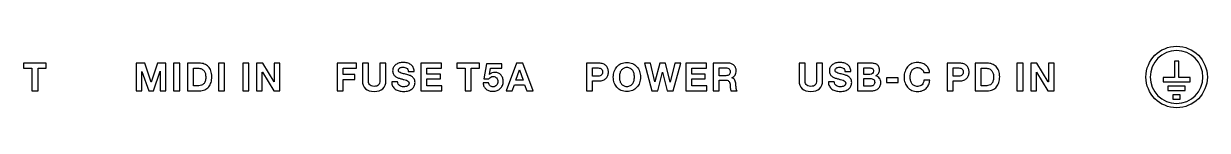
# Model space of a CAD drawing. Header units: millimetres. Extents: x -172 to 211, y 60 to 70.
# Drawn here: x 18.3 to 211, y 60.2 to 70.2 of the extents above; entities that cross this region are included whole.
import ezdxf

# ---------------------------------------------------------------- set-up
doc = ezdxf.new("R2010")
doc.units = ezdxf.units.MM
doc.layers.add('CUT', color=7, linetype='Continuous')

msp = doc.modelspace()

# ---------------------------------------------------------------- linework, layer by layer
at = {"layer": 'CUT'}
for points in [[(19.63, 66.67), (19.63, 63), (20.62, 63), (20.62, 66.67), (21.97, 66.67), (21.97, 67.5), (18.28, 67.5), (18.28, 66.67), (19.63, 66.67)], [(36.6, 67.5), (36.6, 63), (37.52, 63), (37.52, 66.16), (37.54, 66.16), (38.64, 63), (39.4, 63), (40.5, 66.19), (40.52, 66.19), (40.52, 63), (41.44, 63), (41.44, 67.5), (40.05, 67.5), (39.05, 64.41), (39.04, 64.41), (37.99, 67.5), (36.6, 67.5)], [(42.69, 67.5), (42.69, 63), (43.68, 63), (43.68, 67.5), (42.69, 67.5)], [(44.93, 67.5), (44.93, 63), (46.87, 63)], [(46.87, 67.5), (44.93, 67.5)], [(49.98, 67.5), (49.98, 63), (50.97, 63), (50.97, 67.5), (49.98, 67.5)], [(53.97, 67.5), (53.97, 63), (54.96, 63), (54.96, 67.5), (53.97, 67.5)], [(56.2, 67.5), (56.2, 63), (57.13, 63), (57.13, 66.01), (57.14, 66.01), (59.01, 63), (60, 63), (60, 67.5), (59.08, 67.5), (59.08, 64.48), (59.06, 64.48), (57.19, 67.5), (56.2, 67.5)], [(69.32, 67.5), (69.32, 63), (70.31, 63), (70.31, 64.86), (72.2, 64.86), (72.2, 65.63), (70.31, 65.63), (70.31, 66.67), (72.49, 66.67), (72.49, 67.5), (69.32, 67.5)], [(74.41, 64.7), (74.41, 67.5), (73.42, 67.5), (73.42, 64.7)], [(77.26, 64.7), (77.26, 67.5), (76.27, 67.5), (76.27, 64.7)], [(82.95, 67.5), (82.95, 63), (86.37, 63), (86.37, 63.83), (83.94, 63.83), (83.94, 64.93), (86.12, 64.93), (86.12, 65.7), (83.94, 65.7), (83.94, 66.67), (86.32, 66.67), (86.32, 67.5), (82.95, 67.5)], [(90.16, 66.67), (90.16, 63), (91.15, 63), (91.15, 66.67), (92.5, 66.67), (92.5, 67.5), (88.82, 67.5), (88.82, 66.67), (90.16, 66.67)], [(98.51, 67.5), (96.81, 63), (97.8, 63), (98.16, 64), (99.84, 64), (100.18, 63), (101.21, 63), (99.52, 67.5), (98.51, 67.5)], [(109.88, 67.5), (109.88, 63), (110.87, 63), (110.87, 64.61), (111.91, 64.61)], [(111.91, 67.5), (109.88, 67.5)], [(124.03, 63), (125.24, 67.5), (124.27, 67.5), (123.53, 64.4), (123.52, 64.4), (122.75, 67.5), (121.83, 67.5), (121.04, 64.44), (121.03, 64.44), (120.32, 67.5), (119.33, 67.5), (120.52, 63), (121.52, 63), (122.27, 66.06), (122.29, 66.06), (123.05, 63), (124.03, 63)], [(126.07, 67.5), (126.07, 63), (129.49, 63), (129.49, 63.83), (127.06, 63.83), (127.06, 64.93), (129.24, 64.93), (129.24, 65.7), (127.06, 65.7), (127.06, 66.67), (129.44, 66.67), (129.44, 67.5), (126.07, 67.5)], [(130.54, 67.5), (130.54, 63), (131.53, 63), (131.53, 64.76), (132.52, 64.76)], [(132.96, 67.5), (130.54, 67.5)], [(145.5, 64.7), (145.5, 67.5), (144.51, 67.5), (144.51, 64.7)], [(148.35, 64.7), (148.35, 67.5), (147.36, 67.5), (147.36, 64.7)], [(154.04, 67.5), (154.04, 63), (156.22, 63)], [(156.16, 67.5), (154.04, 67.5)], [(168.6, 67.5), (168.6, 63), (169.59, 63), (169.59, 64.61), (170.63, 64.61)], [(170.63, 67.5), (168.6, 67.5)], [(173.18, 67.5), (173.18, 63), (175.13, 63)], [(175.13, 67.5), (173.18, 67.5)], [(179.99, 67.5), (179.99, 63), (180.97, 63), (180.97, 67.5), (179.99, 67.5)], [(182.22, 67.5), (182.22, 63), (183.15, 63), (183.15, 66.01), (183.16, 66.01), (185.03, 63), (186.02, 63), (186.02, 67.5), (185.1, 67.5), (185.1, 64.48), (185.08, 64.48), (183.21, 67.5), (182.22, 67.5)], [(205.62, 65.15), (203.77, 65.15), (203.77, 64.45), (208.18, 64.45), (208.18, 65.15), (206.32, 65.15), (206.32, 67.85), (205.62, 67.85), (205.62, 65.15)], [(45.92, 63.83), (45.92, 66.67), (46.62, 66.67)], [(80.88, 66.16), (81.84, 66.16)], [(96.11, 66.67), (96.11, 67.41), (93.65, 67.41), (93.22, 64.97), (94.02, 64.97)], [(94.13, 65.66), (94.12, 65.67), (94.29, 66.67), (96.11, 66.67)], [(98.41, 64.74), (99, 66.39), (99.01, 66.39), (99.58, 64.74), (98.41, 64.74)], [(110.87, 65.38), (110.87, 66.73), (111.64, 66.73)], [(131.53, 65.46), (131.53, 66.73), (132.61, 66.73)], [(151.97, 66.16), (152.93, 66.16)], [(155.03, 65.68), (155.03, 66.73), (155.96, 66.73)], [(156.04, 65.68), (155.03, 65.68)], [(164.8, 65.99), (165.76, 65.99)], [(169.59, 65.38), (169.59, 66.73), (170.36, 66.73)], [(174.17, 63.83), (174.17, 66.67), (174.88, 66.67)], [(46.8, 63.83), (45.92, 63.83)], [(79.16, 64.49), (78.2, 64.49)], [(93.97, 64.31), (93.08, 64.31)], [(111.64, 65.38), (110.87, 65.38)], [(132.61, 65.46), (131.53, 65.46)], [(133.57, 65.12), (133.57, 65.13)], [(150.25, 64.49), (149.29, 64.49)], [(155.03, 63.77), (155.03, 65), (156.11, 65)], [(156.09, 63.77), (155.03, 63.77)], [(158.76, 65.11), (158.76, 64.34), (160.66, 64.34), (160.66, 65.11), (158.76, 65.11)], [(165.8, 64.73), (164.84, 64.73)], [(170.36, 65.38), (169.59, 65.38)], [(175.06, 63.83), (174.17, 63.83)], [(204.57, 63.05), (207.38, 63.05), (207.38, 63.75), (204.57, 63.75), (204.57, 63.05)], [(133.42, 63), (134.41, 63)], [(205.38, 61.65), (206.57, 61.65), (206.57, 62.35), (205.38, 62.35), (205.38, 61.65)]]:
    msp.add_lwpolyline(points, dxfattribs=at)
for points, knots in [([(210.98, 65.25), (210.98, 68.01), (208.74, 70.25), (205.98, 70.25), (203.21, 70.25), (200.98, 68.01), (200.98, 65.25), (200.98, 62.49), (203.21, 60.25), (205.98, 60.25), (208.74, 60.25), (210.98, 62.49), (210.98, 65.25)], [0, 0, 0, 0, 1, 1, 1, 2, 2, 2, 3, 3, 3, 4, 4, 4, 4]), ([(205.98, 60.95), (203.6, 60.95), (201.68, 62.88), (201.68, 65.25), (201.68, 67.62), (203.6, 69.55), (205.98, 69.55), (208.35, 69.55), (210.27, 67.62), (210.27, 65.25), (210.27, 62.88), (208.35, 60.95), (205.98, 60.95)], [0, 0, 0, 0, 1, 1, 1, 2, 2, 2, 3, 3, 3, 4, 4, 4, 4]), ([(46.87, 63), (47.21, 63), (47.51, 63.06), (47.77, 63.17), (48.02, 63.29), (48.23, 63.45), (48.4, 63.65), (48.57, 63.85), (48.7, 64.09), (48.79, 64.37), (48.87, 64.64), (48.91, 64.95), (48.91, 65.28), (48.91, 65.65), (48.86, 65.97), (48.76, 66.25), (48.65, 66.53), (48.51, 66.76), (48.33, 66.95), (48.15, 67.13), (47.93, 67.27), (47.68, 67.36), (47.43, 67.45), (47.16, 67.5), (46.87, 67.5)], [0, 0, 0, 0, 1, 1, 1, 2, 2, 2, 3, 3, 3, 4, 4, 4, 5, 5, 5, 6, 6, 6, 7, 7, 7, 8, 8, 8, 8]), ([(81.84, 66.16), (81.84, 66.42), (81.79, 66.64), (81.69, 66.82), (81.59, 67.01), (81.46, 67.16), (81.29, 67.27), (81.12, 67.39), (80.93, 67.48), (80.71, 67.53), (80.5, 67.58), (80.27, 67.61), (80.04, 67.61), (79.83, 67.61), (79.63, 67.58), (79.43, 67.53), (79.23, 67.47), (79.05, 67.39), (78.89, 67.27), (78.73, 67.16), (78.6, 67.02), (78.5, 66.85), (78.4, 66.68), (78.35, 66.48), (78.35, 66.25), (78.35, 66.04), (78.39, 65.86), (78.47, 65.72), (78.55, 65.57), (78.65, 65.45), (78.78, 65.36), (78.9, 65.26), (79.04, 65.18), (79.2, 65.12), (79.36, 65.06), (79.53, 65.01), (79.7, 64.97)], [0, 0, 0, 0, 1, 1, 1, 2, 2, 2, 3, 3, 3, 4, 4, 4, 5, 5, 5, 6, 6, 6, 7, 7, 7, 8, 8, 8, 9, 9, 9, 10, 10, 10, 11, 11, 11, 12, 12, 12, 12]), ([(111.91, 64.61), (112.19, 64.61), (112.43, 64.65), (112.63, 64.74), (112.83, 64.82), (112.99, 64.93), (113.11, 65.06), (113.24, 65.2), (113.33, 65.35), (113.38, 65.52), (113.44, 65.7), (113.47, 65.88), (113.47, 66.06), (113.47, 66.24), (113.44, 66.42), (113.38, 66.59), (113.33, 66.76), (113.24, 66.92), (113.11, 67.05), (112.99, 67.19), (112.83, 67.3), (112.63, 67.38), (112.43, 67.46), (112.19, 67.5), (111.91, 67.5)], [0, 0, 0, 0, 1, 1, 1, 2, 2, 2, 3, 3, 3, 4, 4, 4, 5, 5, 5, 6, 6, 6, 7, 7, 7, 8, 8, 8, 8]), ([(114.27, 65.23), (114.27, 64.9), (114.32, 64.6), (114.42, 64.31), (114.52, 64.03), (114.67, 63.78), (114.86, 63.57), (115.04, 63.36), (115.28, 63.2), (115.55, 63.08), (115.83, 62.96), (116.14, 62.9), (116.48, 62.9), (116.83, 62.9), (117.14, 62.96), (117.41, 63.08), (117.69, 63.2), (117.92, 63.36), (118.11, 63.57), (118.3, 63.78), (118.44, 64.03), (118.54, 64.31), (118.64, 64.6), (118.69, 64.9), (118.69, 65.23), (118.69, 65.57), (118.64, 65.88), (118.54, 66.17), (118.44, 66.45), (118.3, 66.71), (118.11, 66.92), (117.92, 67.13), (117.69, 67.3), (117.41, 67.42), (117.14, 67.55), (116.83, 67.61), (116.48, 67.61), (116.14, 67.61), (115.83, 67.55), (115.55, 67.42), (115.28, 67.3), (115.04, 67.13), (114.86, 66.92), (114.67, 66.71), (114.52, 66.45), (114.42, 66.17), (114.32, 65.88), (114.27, 65.57), (114.27, 65.23)], [0, 0, 0, 0, 1, 1, 1, 2, 2, 2, 3, 3, 3, 4, 4, 4, 5, 5, 5, 6, 6, 6, 7, 7, 7, 8, 8, 8, 9, 9, 9, 10, 10, 10, 11, 11, 11, 12, 12, 12, 13, 13, 13, 14, 14, 14, 15, 15, 15, 16, 16, 16, 16]), ([(133.57, 65.13), (133.82, 65.23), (134, 65.38), (134.11, 65.57), (134.22, 65.76), (134.28, 65.99), (134.28, 66.26), (134.28, 66.43), (134.25, 66.59), (134.19, 66.74), (134.13, 66.89), (134.04, 67.02), (133.92, 67.13), (133.81, 67.25), (133.67, 67.34), (133.51, 67.4), (133.35, 67.47), (133.16, 67.5), (132.96, 67.5)], [0, 0, 0, 0, 1, 1, 1, 2, 2, 2, 3, 3, 3, 4, 4, 4, 5, 5, 5, 6, 6, 6, 6]), ([(152.93, 66.16), (152.93, 66.42), (152.88, 66.64), (152.78, 66.82), (152.68, 67.01), (152.55, 67.16), (152.38, 67.27), (152.21, 67.39), (152.02, 67.48), (151.8, 67.53), (151.59, 67.58), (151.36, 67.61), (151.13, 67.61), (150.92, 67.61), (150.72, 67.58), (150.52, 67.53), (150.32, 67.47), (150.14, 67.39), (149.98, 67.27), (149.82, 67.16), (149.69, 67.02), (149.59, 66.85), (149.49, 66.68), (149.44, 66.48), (149.44, 66.25), (149.44, 66.04), (149.48, 65.86), (149.56, 65.72), (149.64, 65.57), (149.74, 65.45), (149.87, 65.36), (149.99, 65.26), (150.13, 65.18), (150.29, 65.12), (150.45, 65.06), (150.62, 65.01), (150.79, 64.97)], [0, 0, 0, 0, 1, 1, 1, 2, 2, 2, 3, 3, 3, 4, 4, 4, 5, 5, 5, 6, 6, 6, 7, 7, 7, 8, 8, 8, 9, 9, 9, 10, 10, 10, 11, 11, 11, 12, 12, 12, 12]), ([(156.99, 65.45), (157.19, 65.54), (157.34, 65.67), (157.44, 65.82), (157.55, 65.97), (157.6, 66.16), (157.6, 66.38), (157.6, 66.59), (157.56, 66.77), (157.49, 66.91), (157.43, 67.06), (157.33, 67.17), (157.2, 67.26), (157.08, 67.34), (156.92, 67.41), (156.75, 67.44), (156.57, 67.48), (156.38, 67.5), (156.16, 67.5)], [0, 0, 0, 0, 1, 1, 1, 2, 2, 2, 3, 3, 3, 4, 4, 4, 5, 5, 5, 6, 6, 6, 6]), ([(165.76, 65.99), (165.73, 66.25), (165.66, 66.48), (165.55, 66.68), (165.43, 66.88), (165.29, 67.05), (165.11, 67.19), (164.94, 67.32), (164.74, 67.43), (164.52, 67.5), (164.3, 67.57), (164.07, 67.61), (163.82, 67.61), (163.47, 67.61), (163.16, 67.55), (162.89, 67.42), (162.61, 67.3), (162.38, 67.13), (162.19, 66.92), (162, 66.71), (161.86, 66.45), (161.76, 66.17), (161.66, 65.88), (161.61, 65.57), (161.61, 65.23), (161.61, 64.9), (161.66, 64.6), (161.76, 64.31), (161.86, 64.03), (162, 63.78), (162.19, 63.57), (162.38, 63.36), (162.61, 63.2), (162.89, 63.08), (163.16, 62.96), (163.47, 62.9), (163.82, 62.9), (164.1, 62.9), (164.35, 62.94), (164.58, 63.03), (164.81, 63.11), (165.01, 63.23), (165.19, 63.39), (165.36, 63.55), (165.5, 63.74), (165.6, 63.97), (165.71, 64.2), (165.77, 64.45), (165.8, 64.73)], [0, 0, 0, 0, 1, 1, 1, 2, 2, 2, 3, 3, 3, 4, 4, 4, 5, 5, 5, 6, 6, 6, 7, 7, 7, 8, 8, 8, 9, 9, 9, 10, 10, 10, 11, 11, 11, 12, 12, 12, 13, 13, 13, 14, 14, 14, 15, 15, 15, 16, 16, 16, 16]), ([(170.63, 64.61), (170.91, 64.61), (171.15, 64.65), (171.35, 64.74), (171.55, 64.82), (171.71, 64.93), (171.83, 65.06), (171.96, 65.2), (172.05, 65.35), (172.1, 65.52), (172.16, 65.7), (172.19, 65.88), (172.19, 66.06), (172.19, 66.24), (172.16, 66.42), (172.1, 66.59), (172.05, 66.76), (171.96, 66.92), (171.83, 67.05), (171.71, 67.19), (171.55, 67.3), (171.35, 67.38), (171.15, 67.46), (170.91, 67.5), (170.63, 67.5)], [0, 0, 0, 0, 1, 1, 1, 2, 2, 2, 3, 3, 3, 4, 4, 4, 5, 5, 5, 6, 6, 6, 7, 7, 7, 8, 8, 8, 8]), ([(175.13, 63), (175.47, 63), (175.77, 63.06), (176.02, 63.17), (176.28, 63.29), (176.49, 63.45), (176.66, 63.65), (176.83, 63.85), (176.96, 64.09), (177.04, 64.37), (177.13, 64.64), (177.17, 64.95), (177.17, 65.28), (177.17, 65.65), (177.12, 65.97), (177.01, 66.25), (176.91, 66.53), (176.77, 66.76), (176.58, 66.95), (176.4, 67.13), (176.19, 67.27), (175.94, 67.36), (175.69, 67.45), (175.42, 67.5), (175.13, 67.5)], [0, 0, 0, 0, 1, 1, 1, 2, 2, 2, 3, 3, 3, 4, 4, 4, 5, 5, 5, 6, 6, 6, 7, 7, 7, 8, 8, 8, 8]), ([(46.62, 66.67), (46.87, 66.67), (47.07, 66.63), (47.24, 66.56), (47.4, 66.49), (47.54, 66.39), (47.64, 66.26), (47.74, 66.13), (47.81, 65.98), (47.86, 65.8), (47.9, 65.61), (47.92, 65.41), (47.92, 65.18), (47.92, 64.93), (47.89, 64.72), (47.83, 64.55), (47.76, 64.38), (47.68, 64.24), (47.58, 64.13), (47.47, 64.02), (47.35, 63.95), (47.22, 63.9), (47.08, 63.86), (46.94, 63.83), (46.8, 63.83)], [0, 0, 0, 0, 1, 1, 1, 2, 2, 2, 3, 3, 3, 4, 4, 4, 5, 5, 5, 6, 6, 6, 7, 7, 7, 8, 8, 8, 8]), ([(78.2, 64.49), (78.2, 64.22), (78.25, 63.98), (78.35, 63.78), (78.46, 63.57), (78.6, 63.41), (78.78, 63.28), (78.96, 63.15), (79.16, 63.05), (79.4, 62.99), (79.63, 62.93), (79.87, 62.9), (80.12, 62.9), (80.43, 62.9), (80.7, 62.93), (80.93, 63.01), (81.16, 63.08), (81.36, 63.18), (81.51, 63.31), (81.67, 63.43), (81.79, 63.59), (81.87, 63.76), (81.95, 63.94), (81.99, 64.13), (81.99, 64.34), (81.99, 64.59), (81.94, 64.8), (81.83, 64.96), (81.72, 65.12), (81.6, 65.25), (81.45, 65.34), (81.3, 65.44), (81.15, 65.51), (81, 65.56), (80.85, 65.6), (80.74, 65.63), (80.65, 65.65)], [0, 0, 0, 0, 1, 1, 1, 2, 2, 2, 3, 3, 3, 4, 4, 4, 5, 5, 5, 6, 6, 6, 7, 7, 7, 8, 8, 8, 9, 9, 9, 10, 10, 10, 11, 11, 11, 12, 12, 12, 12]), ([(80.65, 65.65), (80.37, 65.72), (80.14, 65.78), (79.97, 65.82), (79.8, 65.87), (79.66, 65.92), (79.56, 65.96), (79.46, 66.01), (79.4, 66.06), (79.36, 66.11), (79.33, 66.17), (79.31, 66.24), (79.31, 66.33), (79.31, 66.42), (79.33, 66.5), (79.37, 66.57), (79.42, 66.63), (79.47, 66.68), (79.54, 66.72), (79.6, 66.77), (79.67, 66.8), (79.75, 66.81), (79.83, 66.83), (79.91, 66.84), (79.99, 66.84), (80.11, 66.84), (80.23, 66.83), (80.33, 66.81), (80.43, 66.79), (80.52, 66.75), (80.6, 66.7), (80.68, 66.65), (80.75, 66.58), (80.8, 66.49), (80.84, 66.4), (80.87, 66.29), (80.88, 66.16)], [0, 0, 0, 0, 1, 1, 1, 2, 2, 2, 3, 3, 3, 4, 4, 4, 5, 5, 5, 6, 6, 6, 7, 7, 7, 8, 8, 8, 9, 9, 9, 10, 10, 10, 11, 11, 11, 12, 12, 12, 12]), ([(94.72, 62.92), (94.94, 62.91), (95.15, 62.95), (95.35, 63.03), (95.54, 63.11), (95.72, 63.22), (95.87, 63.36), (96.01, 63.5), (96.13, 63.67), (96.22, 63.87), (96.31, 64.06), (96.35, 64.27), (96.35, 64.5), (96.35, 64.71), (96.32, 64.9), (96.26, 65.08), (96.2, 65.27), (96.11, 65.42), (96, 65.56), (95.88, 65.69), (95.74, 65.8), (95.57, 65.88), (95.4, 65.96), (95.21, 66), (94.99, 66), (94.82, 66), (94.66, 65.97), (94.52, 65.92), (94.38, 65.87), (94.25, 65.78), (94.13, 65.66)], [0, 0, 0, 0, 1, 1, 1, 2, 2, 2, 3, 3, 3, 4, 4, 4, 5, 5, 5, 6, 6, 6, 7, 7, 7, 8, 8, 8, 9, 9, 9, 10, 10, 10, 10]), ([(111.64, 66.73), (111.75, 66.73), (111.86, 66.72), (111.97, 66.71), (112.07, 66.69), (112.17, 66.66), (112.25, 66.61), (112.33, 66.56), (112.39, 66.49), (112.44, 66.4), (112.49, 66.32), (112.51, 66.2), (112.51, 66.06), (112.51, 65.91), (112.49, 65.8), (112.44, 65.71), (112.39, 65.62), (112.33, 65.55), (112.25, 65.51), (112.17, 65.46), (112.07, 65.42), (111.97, 65.41), (111.86, 65.39), (111.75, 65.38), (111.64, 65.38)], [0, 0, 0, 0, 1, 1, 1, 2, 2, 2, 3, 3, 3, 4, 4, 4, 5, 5, 5, 6, 6, 6, 7, 7, 7, 8, 8, 8, 8]), ([(115.26, 65.23), (115.26, 65.43), (115.28, 65.62), (115.33, 65.8), (115.37, 65.99), (115.44, 66.15), (115.54, 66.3), (115.63, 66.44), (115.76, 66.56), (115.91, 66.65), (116.07, 66.73), (116.26, 66.78), (116.48, 66.78), (116.7, 66.78), (116.89, 66.73), (117.05, 66.65), (117.2, 66.56), (117.33, 66.44), (117.43, 66.3), (117.52, 66.15), (117.59, 65.99), (117.64, 65.8), (117.68, 65.62), (117.7, 65.43), (117.7, 65.23), (117.7, 65.04), (117.68, 64.86), (117.64, 64.68), (117.59, 64.5), (117.52, 64.34), (117.43, 64.2), (117.33, 64.05), (117.2, 63.94), (117.05, 63.85), (116.89, 63.77), (116.7, 63.72), (116.48, 63.72), (116.26, 63.72), (116.07, 63.77), (115.91, 63.85), (115.76, 63.94), (115.63, 64.05), (115.54, 64.2), (115.44, 64.34), (115.37, 64.5), (115.33, 64.68), (115.28, 64.86), (115.26, 65.04), (115.26, 65.23)], [0, 0, 0, 0, 1, 1, 1, 2, 2, 2, 3, 3, 3, 4, 4, 4, 5, 5, 5, 6, 6, 6, 7, 7, 7, 8, 8, 8, 9, 9, 9, 10, 10, 10, 11, 11, 11, 12, 12, 12, 13, 13, 13, 14, 14, 14, 15, 15, 15, 16, 16, 16, 16]), ([(132.61, 66.73), (132.84, 66.73), (133.01, 66.68), (133.12, 66.58), (133.23, 66.48), (133.29, 66.33), (133.29, 66.11), (133.29, 65.88), (133.23, 65.72), (133.12, 65.62), (133.01, 65.51), (132.84, 65.46), (132.61, 65.46)], [0, 0, 0, 0, 1, 1, 1, 2, 2, 2, 3, 3, 3, 4, 4, 4, 4]), ([(149.29, 64.49), (149.29, 64.22), (149.34, 63.98), (149.44, 63.78), (149.55, 63.57), (149.69, 63.41), (149.87, 63.28), (150.05, 63.15), (150.25, 63.05), (150.49, 62.99), (150.72, 62.93), (150.96, 62.9), (151.21, 62.9), (151.51, 62.9), (151.78, 62.93), (152.02, 63.01), (152.25, 63.08), (152.45, 63.18), (152.6, 63.31), (152.76, 63.43), (152.88, 63.59), (152.96, 63.76), (153.04, 63.94), (153.08, 64.13), (153.08, 64.34), (153.08, 64.59), (153.03, 64.8), (152.92, 64.96), (152.81, 65.12), (152.68, 65.25), (152.54, 65.34), (152.39, 65.44), (152.24, 65.51), (152.09, 65.56), (151.94, 65.6), (151.83, 65.63), (151.74, 65.65)], [0, 0, 0, 0, 1, 1, 1, 2, 2, 2, 3, 3, 3, 4, 4, 4, 5, 5, 5, 6, 6, 6, 7, 7, 7, 8, 8, 8, 9, 9, 9, 10, 10, 10, 11, 11, 11, 12, 12, 12, 12]), ([(151.74, 65.65), (151.46, 65.72), (151.23, 65.78), (151.06, 65.82), (150.89, 65.87), (150.75, 65.92), (150.65, 65.96), (150.55, 66.01), (150.49, 66.06), (150.45, 66.11), (150.42, 66.17), (150.4, 66.24), (150.4, 66.33), (150.4, 66.42), (150.42, 66.5), (150.46, 66.57), (150.51, 66.63), (150.56, 66.68), (150.62, 66.72), (150.69, 66.77), (150.76, 66.8), (150.84, 66.81), (150.92, 66.83), (151, 66.84), (151.08, 66.84), (151.2, 66.84), (151.32, 66.83), (151.42, 66.81), (151.52, 66.79), (151.61, 66.75), (151.69, 66.7), (151.77, 66.65), (151.84, 66.58), (151.89, 66.49), (151.93, 66.4), (151.96, 66.29), (151.97, 66.16)], [0, 0, 0, 0, 1, 1, 1, 2, 2, 2, 3, 3, 3, 4, 4, 4, 5, 5, 5, 6, 6, 6, 7, 7, 7, 8, 8, 8, 9, 9, 9, 10, 10, 10, 11, 11, 11, 12, 12, 12, 12]), ([(155.96, 66.73), (156.05, 66.73), (156.13, 66.72), (156.22, 66.71), (156.3, 66.69), (156.37, 66.67), (156.43, 66.63), (156.5, 66.59), (156.55, 66.54), (156.58, 66.47), (156.62, 66.41), (156.64, 66.32), (156.64, 66.21), (156.64, 66.03), (156.58, 65.89), (156.47, 65.8), (156.36, 65.72), (156.21, 65.68), (156.04, 65.68)], [0, 0, 0, 0, 1, 1, 1, 2, 2, 2, 3, 3, 3, 4, 4, 4, 5, 5, 5, 6, 6, 6, 6]), ([(164.84, 64.73), (164.8, 64.43), (164.7, 64.19), (164.53, 64), (164.36, 63.82), (164.12, 63.72), (163.82, 63.72), (163.6, 63.72), (163.41, 63.77), (163.25, 63.85), (163.1, 63.94), (162.97, 64.05), (162.87, 64.2), (162.78, 64.34), (162.71, 64.5), (162.66, 64.68), (162.62, 64.86), (162.6, 65.04), (162.6, 65.23), (162.6, 65.43), (162.62, 65.62), (162.66, 65.8), (162.71, 65.99), (162.78, 66.15), (162.87, 66.3), (162.97, 66.44), (163.1, 66.56), (163.25, 66.65), (163.41, 66.73), (163.6, 66.78), (163.82, 66.78), (163.94, 66.78), (164.06, 66.76), (164.17, 66.72), (164.28, 66.68), (164.38, 66.62), (164.47, 66.55), (164.56, 66.48), (164.63, 66.39), (164.69, 66.3), (164.75, 66.2), (164.79, 66.1), (164.8, 65.99)], [0, 0, 0, 0, 1, 1, 1, 2, 2, 2, 3, 3, 3, 4, 4, 4, 5, 5, 5, 6, 6, 6, 7, 7, 7, 8, 8, 8, 9, 9, 9, 10, 10, 10, 11, 11, 11, 12, 12, 12, 13, 13, 13, 14, 14, 14, 14]), ([(170.36, 66.73), (170.47, 66.73), (170.58, 66.72), (170.69, 66.71), (170.79, 66.69), (170.89, 66.66), (170.97, 66.61), (171.05, 66.56), (171.11, 66.49), (171.16, 66.4), (171.21, 66.32), (171.23, 66.2), (171.23, 66.06), (171.23, 65.91), (171.21, 65.8), (171.16, 65.71), (171.11, 65.62), (171.05, 65.55), (170.97, 65.51), (170.89, 65.46), (170.79, 65.42), (170.69, 65.41), (170.58, 65.39), (170.47, 65.38), (170.36, 65.38)], [0, 0, 0, 0, 1, 1, 1, 2, 2, 2, 3, 3, 3, 4, 4, 4, 5, 5, 5, 6, 6, 6, 7, 7, 7, 8, 8, 8, 8]), ([(174.88, 66.67), (175.12, 66.67), (175.33, 66.63), (175.49, 66.56), (175.66, 66.49), (175.79, 66.39), (175.89, 66.26), (176, 66.13), (176.07, 65.98), (176.11, 65.8), (176.16, 65.61), (176.18, 65.41), (176.18, 65.18), (176.18, 64.93), (176.15, 64.72), (176.08, 64.55), (176.02, 64.38), (175.94, 64.24), (175.83, 64.13), (175.73, 64.02), (175.61, 63.95), (175.47, 63.9), (175.34, 63.86), (175.2, 63.83), (175.06, 63.83)], [0, 0, 0, 0, 1, 1, 1, 2, 2, 2, 3, 3, 3, 4, 4, 4, 5, 5, 5, 6, 6, 6, 7, 7, 7, 8, 8, 8, 8]), ([(73.42, 64.7), (73.42, 64.09), (73.59, 63.63), (73.92, 63.34), (74.25, 63.05), (74.73, 62.9), (75.33, 62.9), (75.94, 62.9), (76.41, 63.05), (76.75, 63.34), (77.09, 63.64), (77.26, 64.09), (77.26, 64.7)], [0, 0, 0, 0, 1, 1, 1, 2, 2, 2, 3, 3, 3, 4, 4, 4, 4]), ([(76.27, 64.7), (76.27, 64.37), (76.2, 64.12), (76.07, 63.96), (75.93, 63.8), (75.69, 63.72), (75.33, 63.72), (75.13, 63.72), (74.97, 63.75), (74.85, 63.81), (74.73, 63.87), (74.64, 63.94), (74.57, 64.03), (74.51, 64.12), (74.46, 64.22), (74.44, 64.34), (74.42, 64.46), (74.41, 64.58), (74.41, 64.7)], [0, 0, 0, 0, 1, 1, 1, 2, 2, 2, 3, 3, 3, 4, 4, 4, 5, 5, 5, 6, 6, 6, 6]), ([(79.7, 64.97), (79.86, 64.92), (80.02, 64.88), (80.18, 64.84), (80.34, 64.8), (80.48, 64.76), (80.61, 64.71), (80.74, 64.66), (80.84, 64.59), (80.92, 64.52), (80.99, 64.44), (81.03, 64.34), (81.03, 64.22), (81.03, 64.11), (81, 64.02), (80.94, 63.94), (80.89, 63.87), (80.81, 63.81), (80.72, 63.77), (80.64, 63.73), (80.54, 63.7), (80.44, 63.68), (80.34, 63.67), (80.24, 63.66), (80.16, 63.66), (80.03, 63.66), (79.9, 63.68), (79.78, 63.71), (79.66, 63.74), (79.55, 63.79), (79.46, 63.85), (79.37, 63.92), (79.3, 64), (79.24, 64.11), (79.19, 64.21), (79.16, 64.34), (79.16, 64.49)], [0, 0, 0, 0, 1, 1, 1, 2, 2, 2, 3, 3, 3, 4, 4, 4, 5, 5, 5, 6, 6, 6, 7, 7, 7, 8, 8, 8, 9, 9, 9, 10, 10, 10, 11, 11, 11, 12, 12, 12, 12]), ([(93.08, 64.31), (93.08, 64.08), (93.13, 63.88), (93.22, 63.7), (93.31, 63.53), (93.43, 63.38), (93.58, 63.26), (93.73, 63.15), (93.91, 63.06), (94.1, 63), (94.3, 62.95), (94.5, 62.92), (94.72, 62.92)], [0, 0, 0, 0, 1, 1, 1, 2, 2, 2, 3, 3, 3, 4, 4, 4, 4]), ([(94.02, 64.97), (94.11, 65.09), (94.2, 65.18), (94.31, 65.24), (94.41, 65.3), (94.54, 65.33), (94.7, 65.33), (94.82, 65.33), (94.93, 65.3), (95.02, 65.26), (95.11, 65.22), (95.19, 65.16), (95.26, 65.09), (95.32, 65.01), (95.37, 64.92), (95.41, 64.82), (95.44, 64.72), (95.46, 64.61), (95.46, 64.5), (95.46, 64.39), (95.44, 64.28), (95.41, 64.18), (95.37, 64.08), (95.32, 63.99), (95.25, 63.91), (95.19, 63.83), (95.11, 63.77), (95.01, 63.72), (94.92, 63.67), (94.81, 63.65), (94.7, 63.65), (94.49, 63.65), (94.33, 63.71), (94.2, 63.83), (94.07, 63.95), (93.99, 64.11), (93.97, 64.31)], [0, 0, 0, 0, 1, 1, 1, 2, 2, 2, 3, 3, 3, 4, 4, 4, 5, 5, 5, 6, 6, 6, 7, 7, 7, 8, 8, 8, 9, 9, 9, 10, 10, 10, 11, 11, 11, 12, 12, 12, 12]), ([(132.52, 64.76), (132.76, 64.76), (132.94, 64.7), (133.05, 64.59), (133.16, 64.49), (133.23, 64.31), (133.27, 64.08), (133.29, 63.9), (133.31, 63.71), (133.32, 63.51), (133.33, 63.31), (133.37, 63.14), (133.42, 63)], [0, 0, 0, 0, 1, 1, 1, 2, 2, 2, 3, 3, 3, 4, 4, 4, 4]), ([(134.22, 64.07), (134.21, 64.18), (134.2, 64.29), (134.18, 64.41), (134.15, 64.52), (134.12, 64.62), (134.07, 64.72), (134.02, 64.81), (133.95, 64.89), (133.87, 64.96), (133.79, 65.03), (133.69, 65.08), (133.57, 65.12)], [0, 0, 0, 0, 1, 1, 1, 2, 2, 2, 3, 3, 3, 4, 4, 4, 4]), ([(134.41, 63), (134.37, 63.06), (134.33, 63.14), (134.31, 63.23), (134.29, 63.32), (134.27, 63.42), (134.26, 63.52), (134.25, 63.62), (134.24, 63.72), (134.24, 63.81), (134.23, 63.91), (134.23, 63.99), (134.22, 64.07)], [0, 0, 0, 0, 1, 1, 1, 2, 2, 2, 3, 3, 3, 4, 4, 4, 4]), ([(144.51, 64.7), (144.51, 64.09), (144.68, 63.63), (145.01, 63.34), (145.34, 63.05), (145.81, 62.9), (146.42, 62.9), (147.03, 62.9), (147.5, 63.05), (147.84, 63.34), (148.18, 63.64), (148.35, 64.09), (148.35, 64.7)], [0, 0, 0, 0, 1, 1, 1, 2, 2, 2, 3, 3, 3, 4, 4, 4, 4]), ([(147.36, 64.7), (147.36, 64.37), (147.29, 64.12), (147.16, 63.96), (147.02, 63.8), (146.78, 63.72), (146.42, 63.72), (146.22, 63.72), (146.06, 63.75), (145.94, 63.81), (145.82, 63.87), (145.73, 63.94), (145.66, 64.03), (145.59, 64.12), (145.55, 64.22), (145.53, 64.34), (145.51, 64.46), (145.5, 64.58), (145.5, 64.7)], [0, 0, 0, 0, 1, 1, 1, 2, 2, 2, 3, 3, 3, 4, 4, 4, 5, 5, 5, 6, 6, 6, 6]), ([(150.79, 64.97), (150.95, 64.92), (151.11, 64.88), (151.27, 64.84), (151.43, 64.8), (151.57, 64.76), (151.7, 64.71), (151.83, 64.66), (151.93, 64.59), (152.01, 64.52), (152.08, 64.44), (152.12, 64.34), (152.12, 64.22), (152.12, 64.11), (152.09, 64.02), (152.03, 63.94), (151.97, 63.87), (151.9, 63.81), (151.81, 63.77), (151.72, 63.73), (151.63, 63.7), (151.53, 63.68), (151.43, 63.67), (151.33, 63.66), (151.25, 63.66), (151.12, 63.66), (150.99, 63.68), (150.87, 63.71), (150.75, 63.74), (150.64, 63.79), (150.55, 63.85), (150.46, 63.92), (150.39, 64), (150.33, 64.11), (150.28, 64.21), (150.25, 64.34), (150.25, 64.49)], [0, 0, 0, 0, 1, 1, 1, 2, 2, 2, 3, 3, 3, 4, 4, 4, 5, 5, 5, 6, 6, 6, 7, 7, 7, 8, 8, 8, 9, 9, 9, 10, 10, 10, 11, 11, 11, 12, 12, 12, 12]), ([(156.11, 65), (156.33, 65), (156.5, 64.95), (156.63, 64.86), (156.76, 64.76), (156.82, 64.59), (156.82, 64.36), (156.82, 64.24), (156.8, 64.15), (156.76, 64.07), (156.72, 64), (156.67, 63.94), (156.6, 63.89), (156.54, 63.85), (156.46, 63.82), (156.37, 63.8), (156.28, 63.78), (156.19, 63.77), (156.09, 63.77)], [0, 0, 0, 0, 1, 1, 1, 2, 2, 2, 3, 3, 3, 4, 4, 4, 5, 5, 5, 6, 6, 6, 6]), ([(156.22, 63), (156.43, 63), (156.62, 63.03), (156.81, 63.08), (157.01, 63.13), (157.18, 63.2), (157.32, 63.31), (157.47, 63.41), (157.59, 63.55), (157.68, 63.72), (157.77, 63.88), (157.81, 64.08), (157.81, 64.3), (157.81, 64.59), (157.74, 64.83), (157.61, 65.03), (157.47, 65.23), (157.26, 65.37), (156.99, 65.45)], [0, 0, 0, 0, 1, 1, 1, 2, 2, 2, 3, 3, 3, 4, 4, 4, 5, 5, 5, 6, 6, 6, 6])]:
    msp.add_open_spline(points, degree=3, knots=knots, dxfattribs=at)

doc.saveas('drawing.dxf')
